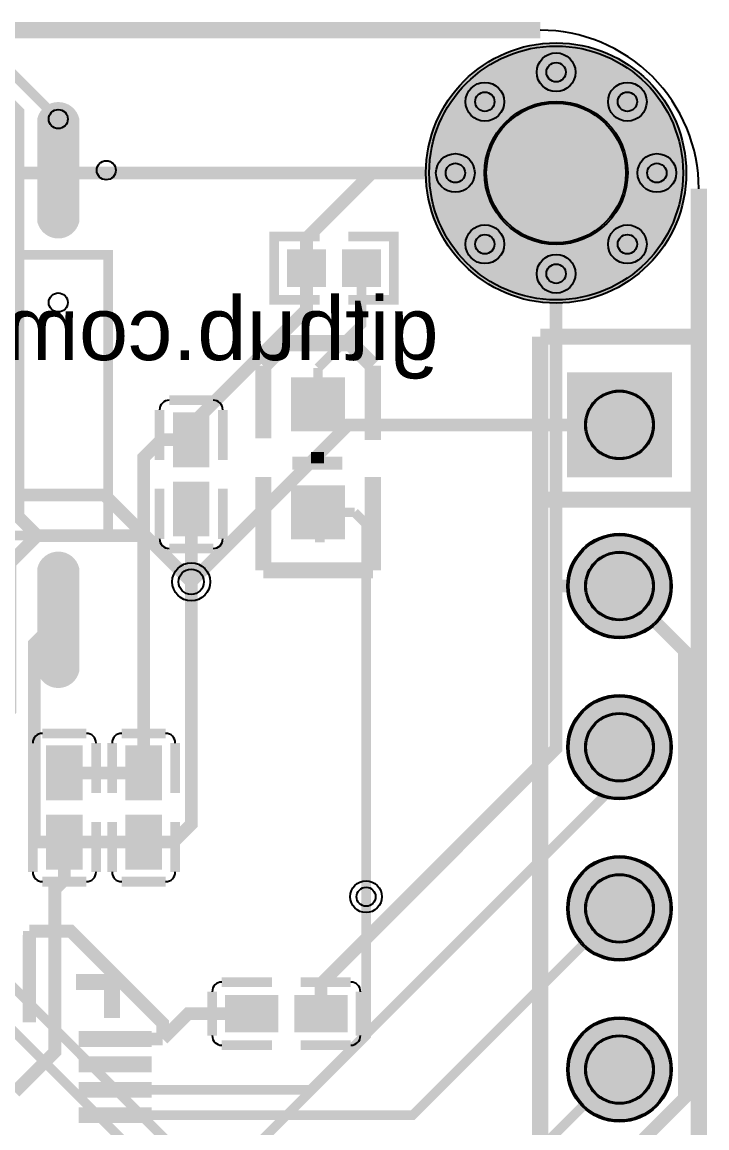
# Model space of a CAD drawing. Header units: millimetres. Extents: x -0.1 to 25.1, y -48.2 to 0.1.
# Drawn here: x 14.34 to 25.13, y -17.3 to 0.13 of the extents above; entities that cross this region are included whole.
import ezdxf

# ---------------------------------------------------------------- set-up
doc = ezdxf.new("R2010")
doc.units = ezdxf.units.MM
for name, color, linetype, true_color in [('BoardOutLine', 7, 'Continuous', 0xff00ff), ('BottomLayer', 7, 'Continuous', 0x0000ff), ('BottomSilkLayer', 7, 'Continuous', 0x66cc33), ('BottomSolderMaskLayer', 7, 'Continuous', 0xaa00ff), ('Document', 7, 'Continuous', 0xffffff), ('Hole', 7, 'Continuous', 0x222222), ('Multi-Layer', 7, 'Continuous', 0xc0c0c0), ('TopLayer', 7, 'Continuous', 0xff0000), ('TopPasteMaskLayer', 7, 'Continuous', 0x808080), ('TopSilkLayer', 7, 'Continuous', 0xffcc00), ('TopSolderMaskLayer', 7, 'Continuous', 0x800080)]:
    doc.layers.add(name, color=color, linetype=linetype, true_color=true_color)
doc.styles.get("Standard").update_dxf_attribs({"font": 'arial.ttf'})

msp = doc.modelspace()

# ---------------------------------------------------------------- hatches: boundary and pattern name
at = {"layer": 'BottomSolderMaskLayer'}
for points in [[(20.699983999999965, -2.2504400000001397, 1), (24.80157599999996, -2.2504400000001397, 1)], [(22.445776799999962, -0.6624320000000807, 1), (23.055783199999965, -0.6624320000000807, 1)], [(21.322842799999975, -1.1275060000000394, 1), (21.93284919999998, -1.1275060000000394, 1)], [(23.56871079999995, -1.1275060000000394, 1), (24.17871719999995, -1.1275060000000394, 1)], [(20.857768800000017, -2.2504400000001397, 1), (21.46777520000002, -2.2504400000001397, 1)], [(24.033784799999907, -2.2504400000001397, 1), (24.64379119999991, -2.2504400000001397, 1)], [(21.322842799999975, -3.3733740000000125, 1), (21.93284919999998, -3.3733740000000125, 1)], [(23.56871079999995, -3.3733740000000125, 1), (24.17871719999995, -3.3733740000000125, 1)], [(22.445776799999962, -3.838448000000085, 1), (23.055783199999965, -3.838448000000085, 1)], [(22.92459139354844, -5.394606012903296), (22.92459139354844, -7.045402812903262), (24.575388193548292, -7.045402812903262), (24.575388193548292, -5.394606012903296)], [(22.924617599999845, -8.759951999999998, 1), (24.575414399999847, -8.759951999999998, 1)], [(22.924617599999845, -11.299951999999962, 1), (24.575414399999847, -11.299951999999962, 1)], [(22.924617599999845, -13.83995200000004, 1), (24.575414399999847, -13.83995200000004, 1)], [(22.924617599999845, -16.379952000000003, 1), (24.575414399999847, -16.379952000000003, 1)]]:
    msp.add_hatch(color=256, dxfattribs=at).paths.add_polyline_path(points)
at = {"layer": 'Document'}
for points in [[(19.04883159999997, -5.5554372000000285), (19.04883159999997, -6.21583720000001), (18.896431600000028, -6.21583720000001), (18.896431600000028, -5.5554372000000285)], [(19.100799999999822, -7.409180000000106), (19.100799999999822, -8.069580000000087), (18.94839999999988, -8.069580000000087), (18.94839999999988, -7.409180000000106)], [(18.72404180000001, -7.68433820000007), (19.38444179999999, -7.68433820000007), (19.38444179999999, -7.836738200000127), (18.72404180000001, -7.836738200000127)]]:
    msp.add_hatch(color=256, dxfattribs=at).paths.add_polyline_path(points)
at = {"layer": 'Multi-Layer'}
for points in [[(20.750783999999964, -2.2504400000001397, 1), (24.750775999999963, -2.2504400000001397, 1)], [(22.445776799999962, -0.6624320000000807, 1), (23.055783199999965, -0.6624320000000807, 1)], [(21.322842799999975, -1.1275060000000394, 1), (21.93284919999998, -1.1275060000000394, 1)], [(23.56871079999995, -1.1275060000000394, 1), (24.17871719999995, -1.1275060000000394, 1)], [(20.857768800000017, -2.2504400000001397, 1), (21.46777520000002, -2.2504400000001397, 1)], [(24.033784799999907, -2.2504400000001397, 1), (24.64379119999991, -2.2504400000001397, 1)], [(21.322842799999975, -3.3733740000000125, 1), (21.93284919999998, -3.3733740000000125, 1)], [(23.56871079999995, -3.3733740000000125, 1), (24.17871719999995, -3.3733740000000125, 1)], [(22.445776799999962, -3.838448000000085, 1), (23.055783199999965, -3.838448000000085, 1)], [(22.949992199999883, -5.420004400000039), (22.949992199999883, -7.020001200000024), (24.549988999999982, -7.020001200000024), (24.549988999999982, -5.420004400000039)], [(22.950017599999846, -8.759951999999998, 1), (24.550014399999846, -8.759951999999998, 1)], [(22.950017599999846, -11.299951999999962, 1), (24.550014399999846, -11.299951999999962, 1)], [(22.950017599999846, -13.83995200000004, 1), (24.550014399999846, -13.83995200000004, 1)], [(22.950017599999846, -16.379952000000003, 1), (24.550014399999846, -16.379952000000003, 1)]]:
    msp.add_hatch(color=256, dxfattribs=at).paths.add_polyline_path(points)
at = {"layer": 'TopLayer'}
for points in [[(15.209469199999925, -3.005531200000064, -0.7853981633974483), (14.600478799999925, -3.005531200000064), (14.600478799999925, -1.410030200000051, -0.7853981633974483), (15.209469199999925, -1.410030200000051)], [(19.0999872000001, -4.020007200000009), (19.0999872000001, -3.4800032000000556), (18.53435460000003, -3.4800032000000556), (18.53435460000003, -4.020007200000009)], [(19.400011999999947, -4.020007200000009), (19.400011999999947, -3.4800032000000556), (19.96564460000002, -3.4800032000000556), (19.96564460000002, -4.020007200000009)], [(18.59920079999995, -5.497880800000075), (19.39919919999977, -5.497880800000075), (19.39919919999977, -6.297879200000125), (18.59920079999995, -6.297879200000125)], [(16.72998939999991, -6.849999000000025), (17.269993399999862, -6.849999000000025), (17.269993399999862, -6.05990660000009), (16.72998939999991, -6.05990660000009)], [(16.72998939999991, -7.150023799999985), (17.269993399999862, -7.150023799999985), (17.269993399999862, -7.940116200000034), (16.72998939999991, -7.940116200000034)], [(18.59920079999995, -7.199680800000124), (19.39919919999977, -7.199680800000124), (19.39919919999977, -7.99967920000006), (18.59920079999995, -7.99967920000006)], [(15.209469199999925, -10.090099200000054, -0.7853981633974483), (14.600478799999925, -10.090099200000054), (14.600478799999925, -8.494572800000128, -0.7853981633974483), (15.209469199999925, -8.494572800000128)], [(14.731237999999962, -12.10040760000004), (15.271241999999916, -12.10040760000004), (15.271241999999916, -11.310315200000105), (14.731237999999962, -11.310315200000105)], [(15.98091799999986, -12.10040760000004), (16.52092200000004, -12.10040760000004), (16.52092200000004, -11.310315200000105), (15.98091799999986, -11.310315200000105)], [(14.731237999999962, -12.400432400000113), (15.271241999999916, -12.400432400000113), (15.271241999999916, -13.190524800000048), (14.731237999999962, -13.190524800000048)], [(15.98091799999986, -12.400432400000113), (16.52092200000004, -12.400432400000113), (16.52092200000004, -13.190524800000048), (15.98091799999986, -13.190524800000048)], [(14.550821800000108, -14.39948860000004), (14.550821800000108, -15.49951180000005), (14.350822199999925, -15.49951180000005), (14.350822199999925, -14.39948860000004)], [(14.950871799999845, -14.39948860000004), (14.950871799999845, -15.49951180000005), (14.750872200000117, -15.49951180000005), (14.750872200000117, -14.39948860000004)], [(18.348807599999986, -15.229078000000072), (18.348807599999986, -15.769082000000026), (17.558715199999938, -15.769082000000026), (17.558715199999938, -15.229078000000072)], [(18.64883240000006, -15.229078000000072), (18.64883240000006, -15.769082000000026), (19.43892480000011, -15.769082000000026), (19.43892480000011, -15.229078000000072)], [(16.351021399999922, -15.999383800000032), (15.250998200000026, -15.999383800000032), (15.250998200000026, -15.799384200000077), (16.351021399999922, -15.799384200000077)], [(16.351021399999922, -16.399433799999997), (15.250998200000026, -16.399433799999997), (15.250998200000026, -16.199434200000155), (16.351021399999922, -16.199434200000155)], [(16.351021399999922, -16.799483800000075), (15.250998200000026, -16.799483800000075), (15.250998200000026, -16.599484200000006), (16.351021399999922, -16.599484200000006)], [(16.351021399999922, -17.19953380000004), (15.250998200000026, -17.19953380000004), (15.250998200000026, -16.99953419999997), (16.351021399999922, -16.99953419999997)]]:
    msp.add_hatch(color=256, dxfattribs=at).paths.add_polyline_path(points)
at = {"layer": 'TopPasteMaskLayer'}
for points in [[(15.209469199999925, -3.005531200000064, -0.7853981633974483), (14.600478799999925, -3.005531200000064), (14.600478799999925, -1.410030200000051, -0.7853981633974483), (15.209469199999925, -1.410030200000051)], [(19.11499859999992, -3.980002200000058), (19.11499859999992, -3.5200082000000066), (19.074993599999857, -3.4800032000000556), (18.574359599999866, -3.4800032000000556), (18.53435460000003, -3.5200082000000066), (18.53435460000003, -3.980002200000058), (18.574359599999866, -4.020007200000009), (19.074993599999857, -4.020007200000009)], [(19.385000600000126, -3.980002200000058), (19.385000600000126, -3.5200082000000066), (19.425005599999963, -3.4800032000000556), (19.925639599999954, -3.4800032000000556), (19.96564460000002, -3.5200082000000066), (19.96564460000002, -3.980002200000058), (19.925639599999954, -4.020007200000009), (19.425005599999963, -4.020007200000009)], [(18.59920079999995, -5.497880800000075), (19.39919919999977, -5.497880800000075), (19.39919919999977, -6.297879200000125), (18.59920079999995, -6.297879200000125)], [(17.225009999999997, -6.819976200000042), (16.774998199999914, -6.819976200000042), (16.72501100000011, -6.7499992000000475), (16.72501100000011, -6.269990000000007), (16.774998199999914, -6.219977400000062), (17.225009999999997, -6.219977400000062), (17.27499720000003, -6.269990000000007), (17.27499720000003, -6.7499992000000475)], [(17.225009999999997, -7.779994600000009), (16.774998199999914, -7.779994600000009), (16.72501100000011, -7.729982000000064), (16.72501100000011, -7.24999820000005), (16.774998199999914, -7.179995800000029), (17.225009999999997, -7.179995800000029), (17.27499720000003, -7.24999820000005), (17.27499720000003, -7.729982000000064)], [(18.59920079999995, -7.199680800000124), (19.39919919999977, -7.199680800000124), (19.39919919999977, -7.99967920000006), (18.59920079999995, -7.99967920000006)], [(15.209469199999925, -10.090099200000054, -0.7853981633974483), (14.600478799999925, -10.090099200000054), (14.600478799999925, -8.494572800000128, -0.7853981633974483), (15.209469199999925, -8.494572800000128)], [(15.226258600000051, -12.070384800000056), (14.776246799999967, -12.070384800000056), (14.726259599999935, -12.000407800000062), (14.726259599999935, -11.520398600000021), (14.776246799999967, -11.470386000000076), (15.226258600000051, -11.470386000000076), (15.276245799999856, -11.520398600000021), (15.276245799999856, -12.000407800000062)], [(16.47593859999995, -12.070384800000056), (16.025926799999866, -12.070384800000056), (15.975939599999833, -12.000407800000062), (15.975939599999833, -11.520398600000021), (16.025926799999866, -11.470386000000076), (16.47593859999995, -11.470386000000076), (16.525925799999982, -11.520398600000021), (16.525925799999982, -12.000407800000062)], [(15.226258600000051, -13.030403200000023), (14.776246799999967, -13.030403200000023), (14.726259599999935, -12.980390600000078), (14.726259599999935, -12.500406800000064), (14.776246799999967, -12.430404400000043), (15.226258600000051, -12.430404400000043), (15.276245799999856, -12.500406800000064), (15.276245799999856, -12.980390600000078)], [(16.47593859999995, -13.030403200000023), (16.025926799999866, -13.030403200000023), (15.975939599999833, -12.980390600000078), (15.975939599999833, -12.500406800000064), (16.025926799999866, -12.430404400000043), (16.47593859999995, -12.430404400000043), (16.525925799999982, -12.500406800000064), (16.525925799999982, -12.980390600000078)], [(14.550821800000108, -14.39948860000004), (14.550821800000108, -15.49951180000005), (14.350822199999925, -15.49951180000005), (14.350822199999925, -14.39948860000004)], [(14.950871799999845, -14.39948860000004), (14.950871799999845, -15.49951180000005), (14.750872200000117, -15.49951180000005), (14.750872200000117, -14.39948860000004)], [(17.718836800000076, -15.724098600000161), (17.718836800000076, -15.274086800000077), (17.768849400000022, -15.224099600000045), (18.248833199999922, -15.224099600000045), (18.318835599999943, -15.274086800000077), (18.318835599999943, -15.724098600000161), (18.248833199999922, -15.77408580000008), (17.768849400000022, -15.77408580000008)], [(18.67885519999993, -15.724098600000161), (18.67885519999993, -15.274086800000077), (18.748832200000038, -15.224099600000045), (19.22884139999985, -15.224099600000045), (19.278854000000024, -15.274086800000077), (19.278854000000024, -15.724098600000161), (19.22884139999985, -15.77408580000008), (18.748832200000038, -15.77408580000008)], [(16.351021399999922, -15.999383800000032), (15.250998200000026, -15.999383800000032), (15.250998200000026, -15.799384200000077), (16.351021399999922, -15.799384200000077)], [(16.351021399999922, -16.399433799999997), (15.250998200000026, -16.399433799999997), (15.250998200000026, -16.199434200000155), (16.351021399999922, -16.199434200000155)], [(16.351021399999922, -16.799483800000075), (15.250998200000026, -16.799483800000075), (15.250998200000026, -16.599484200000006), (16.351021399999922, -16.599484200000006)], [(16.351021399999922, -17.19953380000004), (15.250998200000026, -17.19953380000004), (15.250998200000026, -16.99953419999997), (16.351021399999922, -16.99953419999997)]]:
    msp.add_hatch(color=256, dxfattribs=at).paths.add_polyline_path(points)
at = {"layer": 'TopSolderMaskLayer'}
for points in [[(20.699983999999965, -2.2504400000001397, 1), (24.80157599999996, -2.2504400000001397, 1)], [(22.445776799999962, -0.6624320000000807, 1), (23.055783199999965, -0.6624320000000807, 1)], [(21.322842799999975, -1.1275060000000394, 1), (21.93284919999998, -1.1275060000000394, 1)], [(23.56871079999995, -1.1275060000000394, 1), (24.17871719999995, -1.1275060000000394, 1)], [(15.234869199999924, -3.023914746681271, -0.7853981633974483), (14.575078799999925, -3.023914746681271), (14.575078799999925, -1.3916472386331407, -0.7853981633974483), (15.234869199999924, -1.3916472386331407)], [(20.857768800000017, -2.2504400000001397, 1), (21.46777520000002, -2.2504400000001397, 1)], [(24.033784799999907, -2.2504400000001397, 1), (24.64379119999991, -2.2504400000001397, 1)], [(21.322842799999975, -3.3733740000000125, 1), (21.93284919999998, -3.3733740000000125, 1)], [(23.56871079999995, -3.3733740000000125, 1), (24.17871719999995, -3.3733740000000125, 1)], [(19.125394043286974, -4.045402421072367), (19.125394043286974, -3.4545984210725464), (18.508963724382625, -3.4545984210725464), (18.508963724382625, -4.045402421072367)], [(19.37462340547802, -4.045402421072367), (19.37462340547802, -3.4545984210725464), (19.991053724382823, -3.4545984210725464), (19.991053724382823, -4.045402421072367)], [(22.445776799999962, -3.838448000000085, 1), (23.055783199999965, -3.838448000000085, 1)], [(22.92459139354844, -5.394606012903296), (22.92459139354844, -7.045402812903262), (24.575388193548292, -7.045402812903262), (24.575388193548292, -5.394606012903296)], [(18.573800799999958, -5.472480800000085), (19.42459919999999, -5.472480800000085), (19.42459919999999, -6.3232792000001155), (18.573800799999958, -6.3232792000001155)], [(16.712630909676477, -6.88716710912513), (17.287355156574108, -6.88716710912513), (17.287355156574108, -6.022748048730023), (16.712630909676477, -6.022748048730023)], [(16.712630909676477, -7.112860469802399), (17.287355156574108, -7.112860469802399), (17.287355156574108, -7.97727953019762), (16.712630909676477, -7.97727953019762)], [(18.573800799999958, -7.174280800000133), (19.42459919999999, -7.174280800000133), (19.42459919999999, -8.02507920000005), (18.573800799999958, -8.02507920000005)], [(22.924617599999845, -8.759951999999998, 1), (24.575414399999847, -8.759951999999998, 1)], [(15.234869199999924, -10.108482746681148, -0.7853981633974483), (14.575078799999925, -10.108482746681148), (14.575078799999925, -8.476189253318921, -0.7853981633974483), (15.234869199999924, -8.476189253318921)], [(22.924617599999845, -11.299951999999962, 1), (24.575414399999847, -11.299951999999962, 1)], [(14.71387787655101, -12.137573319661442), (15.288602123448868, -12.137573319661442), (15.288602123448868, -11.273154259266335), (14.71387787655101, -11.273154259266335)], [(15.963557876551135, -12.137573319661442), (16.538282123448994, -12.137573319661442), (16.538282123448994, -11.273154259266335), (15.963557876551135, -11.273154259266335)], [(14.71387787655101, -12.363266680338711), (15.288602123448868, -12.363266680338711), (15.288602123448868, -13.227685740733818), (14.71387787655101, -13.227685740733818)], [(15.963557876551135, -12.363266680338711), (16.538282123448994, -12.363266680338711), (16.538282123448994, -13.227685740733818), (15.963557876551135, -13.227685740733818)], [(22.924617599999845, -13.83995200000004, 1), (24.575414399999847, -13.83995200000004, 1)], [(14.55536840000002, -14.261969829032296), (14.55536840000002, -15.637068680645143), (14.346275600000013, -15.637068680645143), (14.346275600000013, -14.261969829032296)], [(14.955418399999985, -14.261969829032296), (14.955418399999985, -15.637068680645143), (14.746325599999977, -15.637068680645143), (14.746325599999977, -14.261969829032296)], [(18.374209233125498, -15.203678000000082), (18.374209233125498, -15.794482000000016), (17.53331683312547, -15.794482000000016), (17.53331683312547, -15.203678000000082)], [(18.62343076687455, -15.203678000000082), (18.62343076687455, -15.794482000000016), (19.46432316687458, -15.794482000000016), (19.46432316687458, -15.203678000000082)], [(22.924617599999845, -16.379952000000003, 1), (24.575414399999847, -16.379952000000003, 1)], [(16.37602481290321, -16.02439010000012), (15.225987858064514, -16.02439010000012), (15.225987858064514, -15.77437789999999), (16.37602481290321, -15.77437789999999)], [(16.37602481290321, -16.42444009999997), (15.225987858064514, -16.42444009999997), (15.225987858064514, -16.17442790000007), (16.37602481290321, -16.17442790000007)], [(16.37602481290321, -16.824490100000048), (15.225987858064514, -16.824490100000048), (15.225987858064514, -16.574477900000034), (16.37602481290321, -16.574477900000034)], [(16.37602481290321, -17.224540100000013), (15.225987858064514, -17.224540100000013), (15.225987858064514, -16.9745279), (16.37602481290321, -16.9745279)]]:
    msp.add_hatch(color=256, dxfattribs=at).paths.add_polyline_path(points)

# ---------------------------------------------------------------- linework, layer by layer
at = {"layer": 'BoardOutLine', "const_width": 0.254}
for points in [[(2.4999950000000126, 0), (22.50000579999994, 0)], [(25.00000079999984, -2.4999950000001263), (25.00000079999984, -45.500010599999996)]]:
    msp.add_lwpolyline(points, dxfattribs=at)
at = {"layer": 'BoardOutLine'}
msp.add_arc((22.50000579999994, -2.4999950000001263), 2.4999949999999997, 359.9999999999988, 90, dxfattribs=at)
at = {"layer": 'BottomLayer'}
for points, const_width in [([(21.627845999999977, -1.1275060000000394), (22.285705999999777, -1.1275060000000394), (22.750779999999963, -0.6624320000000807)], 0.1999996), ([(23.87371399999995, -1.1275060000000394), (23.215853999999922, -1.1275060000000394), (22.750779999999963, -0.6624320000000807)], 0.1999996), ([(21.162772000000018, -2.2504400000001397), (3.838448000000085, -2.2504400000001397)], 0.1999996), ([(21.956776000000104, -2.2504400000001397), (21.162772000000018, -2.2504400000001397)], 0.1999996), ([(21.956776000000104, -3.3733740000000125), (21.956776000000104, -2.2504400000001397)], 0.1999996), ([(21.956776000000104, -2.2504400000001397), (22.750779999999963, -2.2504400000001397)], 0.1999996), ([(21.627845999999977, -3.3733740000000125), (21.956776000000104, -3.3733740000000125)], 0.1999996), ([(21.956776000000104, -3.3733740000000125), (22.285705999999777, -3.3733740000000125), (22.750779999999963, -3.838448000000085)], 0.1999996), ([(23.87371399999995, -3.3733740000000125), (23.215853999999922, -3.3733740000000125), (22.750779999999963, -3.838448000000085)], 0.1999996), ([(22.74950999999976, -6.219952000000035), (19.47341800000015, -6.219952000000035), (16.999965999999972, -8.6934040000001)], 0.1999996), ([(23.750015999999846, -6.219952000000035), (22.74950999999976, -6.219952000000035)], 0.1999996), ([(16.999965999999972, -8.6934040000001), (15.633191999999895, -7.326630000000023), (2.6835099999999557, -7.326630000000023), (1.25018799999998, -8.759951999999998)], 0.1999996), ([(14.999969999999962, -30.75000200000011), (16.509999999999877, -29.23997200000008), (16.509999999999877, -18.083784000000037), (12.235941999999909, -13.809726000000069), (10.700257999999963, -13.809726000000069), (9.183877999999936, -12.293346000000042), (9.183877999999936, -11.696446000000037)], 0.15001240000000002), ([(19.756119999999896, -13.656564000000117), (19.756119999999896, -15.848584000000074), (17.660619999999994, -17.94408400000009)], 0.15001240000000002), ([(13.305535999999961, -14.03096000000005), (13.305535999999961, -14.192250000000058), (22.609047999999916, -23.495762000000127), (22.609047999999916, -29.45053800000005), (23.508461999999895, -30.34995200000003), (24.118062000000123, -30.34995200000003), (24.797511999999983, -31.029402000000005), (24.797511999999983, -34.57930600000009), (23.679657999999904, -35.69716000000005), (17.86381999999992, -35.69716000000005), (14.43278799999996, -39.12819200000001)], 0.15001240000000002)]:
    msp.add_lwpolyline(points, dxfattribs=dict(at, const_width=const_width))
at = {"layer": 'BottomSilkLayer', "const_width": 0.254}
for points in [[(22.50003120000008, -4.830013200000053), (22.50003120000008, -42.93006400000013)], [(25.00000079999984, -4.830013200000053), (22.50003120000008, -4.830013200000053)], [(25.00002619999998, -4.830013200000053), (25.00002619999998, -42.93006400000013)], [(22.50003120000008, -7.398054800000068), (25.00000079999984, -7.398054800000068)]]:
    msp.add_lwpolyline(points, dxfattribs=at)
at = {"layer": 'BottomSolderMaskLayer'}
for centre, radius in [((22.750779999999963, -2.2504400000001397), 2.050796), ((22.750779999999963, -0.6624320000000807), 0.30500320000000003), ((22.750779999999963, -0.6624320000000807), 0.15250160000000001), ((21.627845999999977, -1.1275060000000394), 0.30500320000000003), ((23.87371399999995, -1.1275060000000394), 0.30500320000000003), ((21.62776980000001, -1.1274298000000726), 0.15250160000000001), ((23.873790199999917, -1.1274298000000726), 0.15250160000000001), ((22.750779999999963, -2.2504400000001397), 1.1279378000000004), ((21.162772000000018, -2.2504400000001397), 0.30500320000000003), ((24.33878799999991, -2.2504400000001397), 0.30500320000000003), ((21.162772000000018, -2.2504400000001397), 0.15250160000000001), ((24.33878799999991, -2.2504400000001397), 0.15250160000000001), ((21.627845999999977, -3.3733740000000125), 0.30500320000000003), ((23.87371399999995, -3.3733740000000125), 0.30500320000000003), ((21.62776980000001, -3.373450200000093), 0.15250160000000001), ((23.873790199999917, -3.373450200000093), 0.15250160000000001), ((22.750779999999963, -3.838448000000085), 0.30500320000000003), ((22.750779999999963, -3.838448000000085), 0.15250160000000001), ((23.749990599999933, -6.220002799999975), 0.5416611483870968), ((23.750015999999846, -8.759951999999998), 0.8253983999999999), ((23.749990599999933, -8.760002800000052), 0.5416611483870968), ((23.750015999999846, -11.299951999999962), 0.8253983999999999), ((23.749990599999933, -11.300002800000016), 0.5416611483870968), ((23.750015999999846, -13.83995200000004), 0.8253983999999999), ((23.749990599999933, -13.84000279999998), 0.5416611483870968), ((23.750015999999846, -16.379952000000003), 0.8253983999999999), ((23.749990599999933, -16.380002799999943), 0.5416611483870968)]:
    msp.add_circle(centre, radius, dxfattribs=at)
at = {"layer": 'Document'}
msp.add_circle((14.904973999999925, -1.4000480000000834), 0.150114, dxfattribs=at)
at = {"layer": 'Hole'}
for centre, radius in [((16.999965999999972, -8.6934040000001), 0.1999996), ((19.756119999999896, -13.656564000000117), 0.15001240000000002)]:
    msp.add_circle(centre, radius, dxfattribs=at)
at = {"layer": 'Multi-Layer'}
for centre, radius in [((22.750779999999963, -2.2504400000001397), 1.9999959999999999), ((22.750779999999963, -0.6624320000000807), 0.30500320000000003), ((22.750779999999963, -0.6624320000000807), 0.15250160000000001), ((21.627845999999977, -1.1275060000000394), 0.30500320000000003), ((23.87371399999995, -1.1275060000000394), 0.30500320000000003), ((21.62776980000001, -1.1274298000000726), 0.15250160000000001), ((23.873790199999917, -1.1274298000000726), 0.15250160000000001), ((22.750779999999963, -2.2504400000001397), 1.0999978000000001), ((21.162772000000018, -2.2504400000001397), 0.30500320000000003), ((24.33878799999991, -2.2504400000001397), 0.30500320000000003), ((21.162772000000018, -2.2504400000001397), 0.15250160000000001), ((24.33878799999991, -2.2504400000001397), 0.15250160000000001), ((21.627845999999977, -3.3733740000000125), 0.30500320000000003), ((23.87371399999995, -3.3733740000000125), 0.30500320000000003), ((21.62776980000001, -3.373450200000093), 0.15250160000000001), ((23.873790199999917, -3.373450200000093), 0.15250160000000001), ((22.750779999999963, -3.838448000000085), 0.30500320000000003), ((22.750779999999963, -3.838448000000085), 0.15250160000000001), ((23.749990599999933, -6.220002799999975), 0.5249926), ((23.750015999999846, -8.759951999999998), 0.7999984), ((23.749990599999933, -8.760002800000052), 0.5249926), ((16.999965999999972, -8.6934040000001), 0.2999994), ((23.750015999999846, -11.299951999999962), 0.7999984), ((23.749990599999933, -11.300002800000016), 0.5249926), ((23.750015999999846, -13.83995200000004), 0.7999984), ((19.756119999999896, -13.656564000000117), 0.2500122), ((23.749990599999933, -13.84000279999998), 0.5249926), ((23.750015999999846, -16.379952000000003), 0.7999984), ((23.749990599999933, -16.380002799999943), 0.5249926)]:
    msp.add_circle(centre, radius, dxfattribs=at)
at = {"layer": 'TopLayer'}
for points, const_width in [([(14.904973999999925, -2.207768000000101), (14.904973999999925, -1.4043660000000955), (13.980922000000078, -0.4803140000000212), (11.225021999999967, -0.4803140000000212), (9.771380000000022, -1.9339560000000802), (9.771380000000022, -7.0962520000000495)], 0.15001240000000002), ([(22.750779999999963, -0.6624320000000807), (22.750779999999963, -2.2504400000001397)], 0.1999996), ([(11.09497399999998, -2.207768000000101), (11.09497399999998, -1.8892520000000559), (12.08989199999985, -0.8943340000000717), (13.874750000000063, -0.8943340000000717), (14.269973999999934, -1.2895580000000564), (14.269973999999934, -7.66292599999997), (14.571980000000053, -7.96493200000009)], 0.1999996), ([(21.162772000000018, -2.2504400000001397), (19.846290000000067, -2.2504400000001397), (18.817081999999914, -3.279647999999952)], 0.1999996), ([(24.33878799999991, -2.2504400000001397), (23.87371399999995, -2.7155139999999847), (23.87371399999995, -3.3733740000000125)], 0.1999996), ([(18.817081999999914, -3.750056000000086), (18.817081999999914, -3.279647999999952)], 0.1999996), ([(18.817081999999914, -3.750056000000086), (18.817081999999914, -4.146041999999966)], 0.1999996), ([(19.68271399999992, -3.750056000000086), (19.68271399999992, -4.639056000000096), (18.999200000000087, -5.3225700000000415)], 0.15001240000000002), ([(22.747731999999928, -8.759951999999998), (22.747731999999928, -3.8414960000000065), (22.750779999999963, -3.838448000000085)], 0.1999996), ([(18.817081999999914, -4.146041999999966), (18.817081999999914, -4.402582000000052), (16.764761999999905, -6.454902000000061)], 0.1999996), ([(18.999200000000087, -5.8978799999999865), (18.999200000000087, -5.3225700000000415)], 0.15001240000000002), ([(16.250920000000065, -7.96493200000009), (16.250920000000065, -6.733540000000062), (16.529558000000065, -6.454902000000061)], 0.1999996), ([(16.764761999999905, -6.454902000000061), (16.529558000000065, -6.454902000000061)], 0.1999996), ([(16.999965999999972, -6.454902000000061), (16.764761999999905, -6.454902000000061)], 0.1999996), ([(16.999965999999972, -7.54507000000001), (16.999965999999972, -8.6934040000001)], 0.1999996), ([(18.999200000000087, -7.599680000000035), (19.574509999999805, -7.599680000000035)], 0.15001240000000002), ([(19.574509999999805, -7.599680000000035), (19.756119999999896, -7.781290000000126), (19.756119999999896, -13.656564000000117)], 0.15001240000000002), ([(13.749020000000087, -11.109960000000001), (14.141704000000004, -10.717276000000084), (14.141704000000004, -8.395208000000139), (14.571980000000053, -7.96493200000009)], 0.1999996), ([(14.571980000000053, -7.96493200000009), (16.250920000000065, -7.96493200000009)], 0.1999996), ([(16.250920000000065, -11.705335999999988), (16.250920000000065, -7.96493200000009)], 0.1999996), ([(16.999965999999972, -8.6934040000001), (16.999965999999972, -12.51686600000005), (16.72132799999997, -12.79550400000005)], 0.1999996), ([(19.043903999999998, -15.028672000000142), (22.747731999999928, -11.324843999999985), (22.747731999999928, -8.759951999999998)], 0.1999996), ([(22.747731999999928, -8.759951999999998), (23.750015999999846, -8.759951999999998)], 0.1999996), ([(24.129491999999914, -17.475200000000086), (24.772366000000034, -16.832325999999966), (24.772366000000034, -9.782302000000072), (23.750015999999846, -8.759951999999998)], 0.1999996), ([(14.904973999999925, -9.292335999999978), (14.529053999999974, -9.668256000000042), (14.529053999999974, -12.793726000000106), (14.530832000000032, -12.79550400000005)], 0.1999996), ([(15.801085999999827, -16.699484000000098), (18.88083599999993, -16.699484000000098), (23.750015999999846, -11.83030400000007), (23.750015999999846, -11.299951999999962)], 0.15001240000000002), ([(16.250920000000065, -11.705335999999988), (15.001239999999939, -11.705335999999988)], 0.1999996), ([(15.001239999999939, -12.79550400000005), (14.530832000000032, -12.79550400000005)], 0.1999996), ([(15.001239999999939, -12.79550400000005), (15.001239999999939, -13.390880000000038)], 0.1999996), ([(16.250920000000065, -12.79550400000005), (15.001239999999939, -12.79550400000005)], 0.1999996), ([(16.250920000000065, -12.79550400000005), (16.72132799999997, -12.79550400000005)], 0.1999996), ([(14.850871999999868, -14.199108000000024), (14.850871999999868, -13.541247999999996), (15.001239999999939, -13.390880000000038)], 0.1999996), ([(15.801085999999827, -17.099534000000062), (20.490433999999937, -17.099534000000062), (23.750015999999846, -13.83995200000004)], 0.15001240000000002), ([(14.450821999999903, -14.949424000000135), (14.450821999999903, -14.199108000000024)], 0.1999996), ([(14.850871999999868, -14.199108000000024), (14.450821999999903, -14.199108000000024)], 0.1999996), ([(14.850871999999868, -14.199108000000024), (14.850871999999868, -14.949424000000135)], 0.1999996), ([(14.850871999999868, -14.199108000000024), (15.10106200000007, -14.199108000000024), (16.55140199999994, -15.64944800000012), (16.55140199999994, -15.899384000000055)], 0.1999996), ([(14.850871999999868, -14.949424000000135), (14.850871999999868, -15.69999400000006)], 0.1999996), ([(19.043903999999998, -15.499080000000049), (19.043903999999998, -15.028672000000142)], 0.1999996), ([(17.95373600000005, -15.499080000000049), (16.951705999999945, -15.499080000000049), (16.55140199999994, -15.899384000000055)], 0.1999996), ([(14.221459999999865, -16.73326600000007), (14.850871999999868, -16.10385400000007), (14.850871999999868, -15.69999400000006)], 0.1999996), ([(15.801085999999827, -15.899384000000055), (16.55140199999994, -15.899384000000055)], 0.1999996), ([(23.750015999999846, -16.379952000000003), (22.630637999999976, -17.4993300000001), (15.801085999999827, -17.4993300000001)], 0.15001240000000002)]:
    msp.add_lwpolyline(points, dxfattribs=dict(at, const_width=const_width))
at = {"layer": 'TopSilkLayer'}
for points, const_width in [([(19.0237871999999, -4.248607200000038), (18.305754599999887, -4.248607200000038), (18.305754599999887, -3.251403200000027), (19.0237871999999, -3.251403200000027)], 0.1524), ([(19.47621199999992, -4.248607200000038), (20.194244599999934, -4.248607200000038), (20.194244599999934, -3.251403200000027), (19.47621199999992, -3.251403200000027)], 0.1524), ([(18.135599999999954, -5.2882800000001), (18.49120000000005, -4.9326800000001185), (19.507200000000125, -4.9326800000001185), (19.862799999999993, -5.2882800000001)], 0.254), ([(18.135599999999954, -6.431280000000129), (18.135599999999954, -5.2882800000001)], 0.254), ([(19.862799999999993, -6.456680000000119), (19.862799999999993, -5.2882800000001)], 0.254), ([(16.501389399999994, -6.773799000000167), (16.501389399999994, -5.983706600000005)], 0.1524), ([(16.653789399999937, -5.831306600000062), (17.34619340000006, -5.831306600000062)], 0.1524), ([(17.498593400000004, -5.983706600000005), (17.498593400000004, -6.773799000000167)], 0.1524), ([(18.99124979999999, -6.824979999999982), (18.99124979999999, -6.6496184000000085)], 0.2029968), ([(18.59280000000001, -6.824979999999982), (19.380199999999945, -6.824979999999982)], 0.2029968), ([(18.135599999999954, -8.514080000000035), (18.135599999999954, -7.040880000000016)], 0.254), ([(19.862799999999993, -8.514080000000035), (19.862799999999993, -7.040880000000016)], 0.254), ([(16.501389399999994, -7.226223800000071), (16.501389399999994, -8.01631620000012)], 0.1524), ([(17.498593400000004, -8.01631620000012), (17.498593400000004, -7.226223800000071)], 0.1524), ([(16.653789399999937, -8.168716200000063), (17.34619340000006, -8.168716200000063)], 0.1524), ([(18.135599999999954, -8.514080000000035), (19.862799999999993, -8.514080000000035)], 0.254), ([(14.65503799999999, -11.081715200000076), (15.347441999999887, -11.081715200000076)], 0.1524), ([(15.904718000000116, -11.081715200000076), (16.597122000000013, -11.081715200000076)], 0.1524), ([(14.502638000000047, -12.024207600000068), (14.502638000000047, -11.23411520000002)], 0.1524), ([(15.499842000000058, -11.23411520000002), (15.499842000000058, -12.024207600000068)], 0.1524), ([(15.752317999999946, -12.024207600000068), (15.752317999999946, -11.23411520000002)], 0.1524), ([(16.749521999999956, -11.23411520000002), (16.749521999999956, -12.024207600000068)], 0.1524), ([(14.502638000000047, -12.476632400000085), (14.502638000000047, -13.266724800000134)], 0.1524), ([(15.499842000000058, -13.266724800000134), (15.499842000000058, -12.476632400000085)], 0.1524), ([(15.752317999999946, -12.476632400000085), (15.752317999999946, -13.266724800000134)], 0.1524), ([(16.749521999999956, -13.266724800000134), (16.749521999999956, -12.476632400000085)], 0.1524), ([(14.65503799999999, -13.419124800000077), (15.347441999999887, -13.419124800000077)], 0.1524), ([(15.904718000000116, -13.419124800000077), (16.597122000000013, -13.419124800000077)], 0.1524), ([(15.182011799999941, -14.999436600000081), (15.750844799999982, -14.999436600000081), (15.750844799999982, -15.568269600000008)], 0.254), ([(18.272607600000015, -15.000478000000044), (17.482515199999966, -15.000478000000044)], 0.1524), ([(18.725032400000032, -15.000478000000044), (19.515124799999853, -15.000478000000044)], 0.1524), ([(17.330115200000023, -15.1528780000001), (17.330115200000023, -15.845281999999997)], 0.1524), ([(19.667524800000024, -15.1528780000001), (19.667524800000024, -15.845281999999997)], 0.1524), ([(17.482515199999966, -15.997682000000054), (18.272607600000015, -15.997682000000054)], 0.1524), ([(19.515124799999853, -15.997682000000054), (18.725032400000032, -15.997682000000054)], 0.1524)]:
    msp.add_lwpolyline(points, dxfattribs=dict(at, const_width=const_width))
at = {"layer": 'TopSilkLayer', "const_width": 0.1524}
msp.add_lwpolyline([(15.69120559999999, -3.538601000000085), (15.69120559999999, -7.9614014), (10.308793199999968, -7.9614014), (10.308793199999968, -3.538601000000085), (15.69120559999999, -3.538601000000085)], close=True, dxfattribs=at)
at = {"layer": 'TopSilkLayer'}
for centre in [(15.661893999999961, -2.207768000000101), (14.904973999999925, -4.2910759999999755)]:
    msp.add_circle(centre, 0.150114, dxfattribs=at)
for centre, start, end in [((16.653789399999937, -5.983706600000005), 90, 180), ((17.346193399999834, -5.983706600000005), 0, 90), ((16.653789399999937, -8.01631620000012), 180, 270), ((17.346193399999834, -8.01631620000012), 270, 359.9999999999913), ((14.65503799999999, -11.23411520000002), 90, 180), ((15.347442000000115, -11.23411520000002), 0, 90), ((15.904717999999889, -11.23411520000002), 90, 180), ((16.597122000000013, -11.23411520000002), 0, 90), ((14.65503799999999, -13.266724800000134), 180, 270), ((15.347442000000115, -13.266724800000134), 270, 359.9999999999913), ((15.904717999999889, -13.266724800000134), 180, 270), ((16.597122000000013, -13.266724800000134), 270, 359.9999999999913), ((17.482515199999966, -15.152877999999987), 90, 180.00000000003476), ((19.515124799999853, -15.152877999999987), 359.99999999996527, 90), ((17.482515199999966, -15.845282000000111), 180, 270), ((19.515124799999853, -15.845282000000111), 270, 0)]:
    msp.add_arc(centre, 0.1524, start, end, dxfattribs=at)
at = {"layer": 'TopSolderMaskLayer'}
for centre, radius in [((22.750779999999963, -2.2504400000001397), 2.050796), ((22.750779999999963, -0.6624320000000807), 0.30500320000000003), ((22.750779999999963, -0.6624320000000807), 0.15250160000000001), ((21.627845999999977, -1.1275060000000394), 0.30500320000000003), ((23.87371399999995, -1.1275060000000394), 0.30500320000000003), ((21.62776980000001, -1.1274298000000726), 0.15250160000000001), ((23.873790199999917, -1.1274298000000726), 0.15250160000000001), ((22.750779999999963, -2.2504400000001397), 1.1279378000000004), ((21.162772000000018, -2.2504400000001397), 0.30500320000000003), ((24.33878799999991, -2.2504400000001397), 0.30500320000000003), ((21.162772000000018, -2.2504400000001397), 0.15250160000000001), ((24.33878799999991, -2.2504400000001397), 0.15250160000000001), ((21.627845999999977, -3.3733740000000125), 0.30500320000000003), ((23.87371399999995, -3.3733740000000125), 0.30500320000000003), ((21.62776980000001, -3.373450200000093), 0.15250160000000001), ((23.873790199999917, -3.373450200000093), 0.15250160000000001), ((22.750779999999963, -3.838448000000085), 0.30500320000000003), ((22.750779999999963, -3.838448000000085), 0.15250160000000001), ((23.749990599999933, -6.220002799999975), 0.5416611483870968), ((23.750015999999846, -8.759951999999998), 0.8253983999999999), ((23.749990599999933, -8.760002800000052), 0.5416611483870968), ((23.750015999999846, -11.299951999999962), 0.8253983999999999), ((23.749990599999933, -11.300002800000016), 0.5416611483870968), ((23.750015999999846, -13.83995200000004), 0.8253983999999999), ((23.749990599999933, -13.84000279999998), 0.5416611483870968), ((23.750015999999846, -16.379952000000003), 0.8253983999999999), ((23.749990599999933, -16.380002799999943), 0.5416611483870968)]:
    msp.add_circle(centre, radius, dxfattribs=at)

# ---------------------------------------------------------------- texts
at = {"layer": 'BottomSilkLayer', "text_generation_flag": 2}
msp.add_text('github.com/0x6flab/tana-board', height=0.9999979999999999, dxfattribs=at).set_placement((20.90000899999984, -5.200015000000008))

doc.saveas('drawing.dxf')
